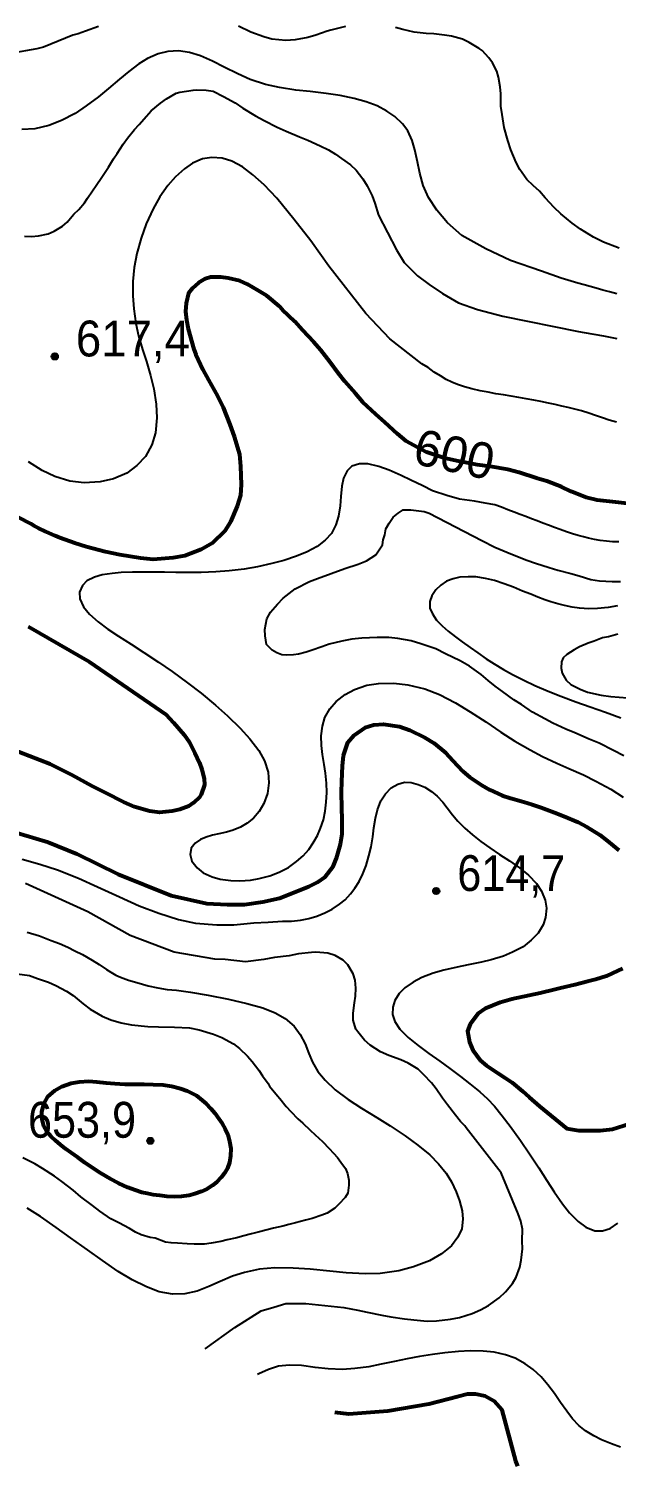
# Model space of a CAD drawing. Header units: metres. Extents: x 552626 to 559174, y 1843804 to 1852371.
# Drawn here: x 555536 to 555814, y 1843918 to 1844599 of the extents above; entities that cross this region are included whole.
import ezdxf
from ezdxf.enums import TextEntityAlignment as Align

# ---------------------------------------------------------------- set-up
doc = ezdxf.new("R2010")
doc.units = ezdxf.units.M
doc.header["$LTSCALE"] = 6.8
for name, color, linetype, lineweight in [('1', 7, 'Continuous', 25), ('2', 7, 'Continuous', 53), ('5', 7, 'Continuous', 25)]:
    doc.layers.add(name, color=color, linetype=linetype, lineweight=lineweight)
doc.layers.add('4', color=7, linetype='Continuous')

msp = doc.modelspace()

# ---------------------------------------------------------------- hatches: boundary and pattern name
at = {"layer": '5'}
for points in [[(555549.64, 1844443.81, 1), (555546.64, 1844443.81, 1)], [(555730.48, 1844190.32, 1), (555727.48, 1844190.32, 1)], [(555594.94, 1844071.86, 1), (555591.94, 1844071.86, 1)]]:
    msp.add_hatch(color=256, dxfattribs=at).paths.add_polyline_path(points)

# ---------------------------------------------------------------- linework, layer by layer
at = {"layer": '1'}
msp.add_line((555644.95, 1843961.38), (555644.3, 1843961.05), dxfattribs=at)
for points in [[(555568.9, 1844600.29), (555562.72, 1844598), (555559.26, 1844596.8), (555556.77, 1844596.21), (555542.82, 1844590.48), (555539.62, 1844589.61), (555527.21, 1844587.53), (555512.4, 1844587.39), (555494.48, 1844593.5), (555479.84, 1844601.91)], [(555686.01, 1844600.21), (555678.98, 1844598.57), (555677.34, 1844597.99), (555671.86, 1844596.16), (555668.11, 1844595.02), (555662.06, 1844593.98), (555657.62, 1844593.71), (555651.09, 1844594.22), (555647.23, 1844595.36), (555641.16, 1844597.55), (555635.28, 1844600.43)], [(555766.83, 1844535.86), (555764.29, 1844541.72), (555762.87, 1844546.2), (555761.24, 1844552.37), (555760.18, 1844558.61), (555759.68, 1844562.55), (555759.62, 1844568.34), (555759.31, 1844571.63), (555758.53, 1844576.29), (555757.7, 1844579.13), (555755.69, 1844583.07), (555753.97, 1844585.42), (555750.77, 1844588.92), (555749.32, 1844589.88), (555744.59, 1844592.71), (555741.44, 1844594.31), (555736.23, 1844595.66), (555732.93, 1844596.2), (555727.81, 1844596.79), (555724.26, 1844597.01), (555718.48, 1844597.62), (555713.19, 1844598.86), (555709.65, 1844599.75)], [(555814.57, 1844473.49), (555811.21, 1844474.46), (555807.91, 1844475.26), (555804.89, 1844476.26), (555801.94, 1844477), (555799.17, 1844477.82), (555796.17, 1844478.61), (555788.27, 1844480.92), (555778.87, 1844484.18), (555764.28, 1844489.35), (555752.52, 1844494.92), (555741.06, 1844501.23), (555734.31, 1844507.24), (555729.22, 1844513.18), (555725.38, 1844519.24), (555722.82, 1844524.86), (555721.18, 1844530.78), (555720.07, 1844536.08), (555718.87, 1844541.74), (555717.6, 1844546.22), (555715.48, 1844550.73), (555713.03, 1844554.16), (555709.42, 1844557.59), (555705.63, 1844560.17), (555700.97, 1844562.61), (555695.81, 1844564.51), (555690.14, 1844566.16), (555683.4, 1844567.54), (555676.86, 1844568.55), (555669.19, 1844569.42), (555662.4, 1844570.14), (555654.68, 1844571.28), (555648.07, 1844572.81), (555640.82, 1844575.21), (555634.86, 1844577.85), (555628.38, 1844581.06), (555622.92, 1844583.81), (555617.19, 1844586.35), (555611.97, 1844587.88), (555606.86, 1844588.67), (555601.7, 1844588.35), (555597.1, 1844587.29), (555592.13, 1844585.13), (555587.96, 1844582.52), (555583.17, 1844578.93)], [(555583.17, 1844578.93), (555578.89, 1844575.34), (555573.68, 1844570.95), (555568.88, 1844566.94), (555563.06, 1844562.58), (555557.74, 1844559.03), (555551.28, 1844555.67), (555545.36, 1844553.38), (555538.75, 1844551.71), (555532.54, 1844551.36)], [(555533.72, 1844500.79), (555537.06, 1844500.73), (555540.45, 1844500.97), (555544.98, 1844502.01), (555547.78, 1844503.22), (555551.77, 1844505.52), (555553.99, 1844507.51), (555557.24, 1844511.25), (555559.52, 1844513.53), (555562.16, 1844516.72), (555563.61, 1844518.8), (555566.02, 1844522.34), (555567.8, 1844524.84), (555570.44, 1844528.88), (555571.95, 1844531.26), (555573.56, 1844533.55), (555575.93, 1844537.46), (555577.79, 1844540.07), (555580.56, 1844544.51), (555582.69, 1844547.25), (555585.88, 1844551.36), (555588.14, 1844553.83), (555591.55, 1844557.78), (555593.89, 1844560.35), (555598.3, 1844563.86), (555601.17, 1844566.02), (555605.7, 1844568.59), (555607.44, 1844569.09), (555613.68, 1844570.16), (555615.1, 1844570.24), (555619.88, 1844570.08), (555623.18, 1844569.54), (555628.15, 1844567.02), (555633.66, 1844564.1), (555637.3, 1844561.6), (555643.27, 1844557.98), (555647.37, 1844555.64), (555653.56, 1844552.51), (555657.8, 1844550.57), (555664.11, 1844548.03), (555668.11, 1844546.44), (555673.97, 1844543.75), (555677.91, 1844541.86), (555681.21, 1844539.8), (555684.14, 1844537.7), (555688.41, 1844534.71), (555691.01, 1844532.19), (555694.2, 1844528.02), (555696.22, 1844524.75), (555698.63, 1844520.01), (555699.93, 1844516.47), (555701.67, 1844510.88), (555710.21, 1844494.29), (555713.77, 1844488.33), (555720.11, 1844481.97), (555725.66, 1844478), (555731.99, 1844473.63)], [(555814.43, 1844412.72), (555811.06, 1844413.63), (555807.88, 1844414.77), (555804.51, 1844415.84), (555801.33, 1844416.99), (555797.84, 1844417.96), (555794.78, 1844418.87), (555791.52, 1844419.63), (555788.6, 1844420.28), (555785.4, 1844421.02), (555782.23, 1844421.65), (555778.61, 1844422.46), (555775.23, 1844423.09), (555771.58, 1844423.76), (555768.18, 1844424.35), (555764.46, 1844424.94), (555760.92, 1844425.55), (555757.27, 1844426.13), (555753.59, 1844426.8), (555749.84, 1844427.54), (555745.9, 1844428.49), (555742.45, 1844429.4), (555739.12, 1844430.47), (555736.42, 1844431.54), (555733.66, 1844432.86), (555730.96, 1844434.56), (555728.06, 1844436.39), (555725.09, 1844438.52), (555722.15, 1844440.31), (555707.04, 1844452.18), (555695.55, 1844464.1), (555678.09, 1844486.65), (555669.47, 1844498.64), (555661.42, 1844508.92), (555653.48, 1844518.84), (555647.38, 1844525.19), (555642.1, 1844529.97), (555637.1, 1844533.74), (555632.1, 1844536.42), (555627.54, 1844537.91), (555622.57, 1844538.21), (555618.22, 1844537.47), (555613.51, 1844535.43), (555609.65, 1844532.77), (555605.33, 1844528.99), (555601.79, 1844524.95), (555597.9, 1844519.51)], [(555815.78, 1844495.09), (555808.28, 1844498.05), (555803.62, 1844500.32), (555797.33, 1844504.2), (555793.37, 1844506.94), (555788.06, 1844511.41), (555784.83, 1844514.43), (555780.64, 1844519.04), (555777.97, 1844522.13), (555774.97, 1844524.8), (555771.95, 1844527.65), (555768.59, 1844532.46), (555766.83, 1844535.86)], [(555597.9, 1844519.51), (555594.76, 1844513.88), (555591.51, 1844506.73), (555589.1, 1844499.97), (555587.05, 1844492.64), (555585.85, 1844485.92), (555585.2, 1844479.39), (555585.2, 1844472.63), (555585.59, 1844466.4), (555586.6, 1844459.48), (555587.88, 1844453.56), (555589.77, 1844447.06), (555591.59, 1844441.4), (555593.58, 1844434.7), (555595.11, 1844428.53), (555596.21, 1844421.15), (555596.58, 1844414.67), (555595.85, 1844407.62), (555594.14, 1844401.91), (555591.18, 1844396.39), (555587.11, 1844392.04), (555582.23, 1844388.43), (555575.98, 1844385.78), (555569.6, 1844384.3), (555562.02, 1844383.92), (555555.35, 1844384.72), (555548.1, 1844386.84), (555542.14, 1844389.67), (555535.75, 1844393.86)], [(555731.99, 1844473.63), (555739.52, 1844469.26), (555748.63, 1844466.08), (555760.52, 1844462.9), (555796.38, 1844455.68), (555799.2, 1844455.18), (555808.25, 1844453.55), (555814.58, 1844452.35)], [(555815.49, 1844355.84), (555812.61, 1844355.98), (555809.76, 1844356.21), (555806.68, 1844356.59), (555803.99, 1844357.02), (555801.23, 1844357.63), (555798.82, 1844358.25), (555796.3, 1844358.95), (555793.58, 1844359.76), (555790.8, 1844360.61), (555787.83, 1844361.68), (555785.09, 1844362.66), (555782.27, 1844363.79), (555779.58, 1844364.8), (555776.8, 1844365.88), (555774.17, 1844366.86), (555771.51, 1844367.85), (555768.86, 1844368.83), (555766.02, 1844369.97), (555762.91, 1844371.11), (555759.9, 1844372.4), (555756.73, 1844373.46), (555752.18, 1844374.29), (555747.06, 1844375.15), (555739.98, 1844376.16), (555733.94, 1844377.81), (555727.26, 1844380.02), (555722.57, 1844382.4), (555716.99, 1844385.13), (555712.36, 1844387.32), (555706.6, 1844389.83), (555701.82, 1844391.57), (555696.54, 1844392.84), (555692.6, 1844392.95), (555689.03, 1844391.73), (555686.79, 1844389.57), (555685.06, 1844386.04), (555684.27, 1844382.24), (555683.72, 1844377.4), (555683.39, 1844372.96), (555682.63, 1844368.01), (555681.4, 1844363.93), (555679.34, 1844359.91), (555676.32, 1844356.63)], [(555710.78, 1844310.11), (555706.54, 1844310.53), (555701.03, 1844310.6), (555693.72, 1844310.16), (555689.02, 1844309.74), (555684.27, 1844308.86), (555678.17, 1844307.33), (555674.69, 1844306.14), (555670.23, 1844304.53), (555667.4, 1844303.51), (555663.69, 1844302.66), (555661.36, 1844302.27), (555657.85, 1844302.12), (555655.82, 1844302.34), (555653.43, 1844303.19), (555651.26, 1844304.54), (555648.55, 1844307.15), (555647.84, 1844311.26), (555647.65, 1844314.28), (555648.73, 1844319.38), (555650.34, 1844322.53), (555653.67, 1844326.38), (555656.37, 1844329.2), (555660.62, 1844332.49), (555662.11, 1844333.54), (555668.92, 1844337.06), (555672.74, 1844338.49), (555685.64, 1844343.32), (555691.98, 1844345.3), (555695.94, 1844346.89), (555700.3, 1844349.68), (555703.47, 1844354.44), (555703.87, 1844356.83), (555704.66, 1844359.21), (555705.05, 1844361.99), (555706.64, 1844364.77), (555708.62, 1844367.55), (555711, 1844369.54), (555713.37, 1844371.13), (555716.94, 1844371.13), (555723.28, 1844370.33), (555725.66, 1844369.54), (555750.56, 1844356.61), (555756.85, 1844353.41), (555762.39, 1844350.97), (555765.99, 1844349.52), (555771.98, 1844347.23), (555776.06, 1844345.74), (555782.58, 1844343.71), (555786.72, 1844342.52), (555792.83, 1844340.81), (555796.76, 1844339.78), (555802.3, 1844338.01), (555806.45, 1844337.48), (555812.39, 1844337.09), (555816.39, 1844337.02)], [(555676.32, 1844356.63), (555672.62, 1844353.71), (555667.74, 1844351.09), (555662.82, 1844349.04), (555656.75, 1844347.03), (555651.06, 1844345.57), (555644.22, 1844344.11), (555637.94, 1844343.02), (555630.78, 1844342.13), (555624.54, 1844341.6), (555617.61, 1844341.36), (555611.71, 1844341.3), (555605.59, 1844341.39), (555600.18, 1844341.49), (555595.01, 1844341.57), (555589.74, 1844341.59), (555585, 1844341.51), (555579.69, 1844341.3), (555575.3, 1844340.94), (555570.55, 1844340.22), (555566.91, 1844339.19), (555563.39, 1844337.37), (555561.21, 1844335.22), (555559.9, 1844332.1), (555560.08, 1844328.92), (555561.82, 1844325.04), (555564.64, 1844321.54), (555568.65, 1844317.9), (555573.27, 1844314.5), (555578.37, 1844311.13), (555584.38, 1844307.3), (555590.31, 1844303.5), (555597.37, 1844298.83), (555603.79, 1844294.38), (555611.12, 1844289.05), (555617.48, 1844284.13), (555624.41, 1844278.46), (555630.09, 1844273.39), (555636.03, 1844267.6), (555640.6, 1844262.44), (555644.84, 1844256.89), (555647.57, 1844252.01), (555649.35, 1844246.74), (555649.65, 1844241.7), (555649.04, 1844236.58), (555647.26, 1844231.86), (555645.1, 1844227.96), (555642.29, 1844224.81), (555639.33, 1844222.46), (555636.2, 1844220.59), (555632.71, 1844219.14), (555629.49, 1844218.24), (555625.91, 1844217.39), (555622.96, 1844216.78), (555619.85, 1844215.92), (555617.19, 1844214.72), (555614.68, 1844213.04), (555612.85, 1844210.58), (555612.38, 1844207.65), (555613.04, 1844204.44), (555615.57, 1844201.38), (555618.52, 1844198.97), (555622.7, 1844197.01), (555626.6, 1844195.95), (555631.58, 1844195.26)], [(555815.01, 1844325.59), (555810.45, 1844324.8), (555805.44, 1844324.25), (555801.31, 1844324.15), (555796.97, 1844324.4), (555793.47, 1844324.92), (555789.76, 1844325.69), (555786.65, 1844326.51), (555783.4, 1844327.46), (555780.49, 1844328.43), (555777.24, 1844329.61), (555773.77, 1844331.01), (555769.9, 1844332.58), (555765.56, 1844334.38), (555761.28, 1844336), (555756.57, 1844337.54), (555752.4, 1844338.54), (555747.83, 1844339.25), (555744.08, 1844339.35), (555740.12, 1844339.07), (555737.02, 1844338.34), (555733.82, 1844337.19), (555731.17, 1844335.34), (555728.76, 1844333.14), (555726.95, 1844330.24), (555726.01, 1844327.57), (555726.02, 1844324.47), (555727.16, 1844321.75), (555729.08, 1844318.82), (555731.78, 1844316.04), (555734.67, 1844313.49), (555738.08, 1844310.86), (555741.27, 1844308.56), (555745.08, 1844305.79), (555748.66, 1844303.29), (555752.71, 1844300.48), (555756.5, 1844298.04), (555760.87, 1844295.4), (555765.17, 1844293.02), (555770.46, 1844290.31), (555775.69, 1844287.8), (555782.09, 1844285.04), (555788.05, 1844282.68), (555795.17, 1844280.1), (555801.97, 1844277.71), (555809.3, 1844275.16), (555816.49, 1844272.47)], [(555817.94, 1844254.49), (555813.07, 1844256.92), (555806.18, 1844260.42), (555801.57, 1844262.32), (555794.74, 1844265.26), (555790.43, 1844267.09), (555784.29, 1844269.84), (555780.52, 1844271.93), (555774.71, 1844275.1), (555769.41, 1844278.71), (555765.72, 1844280.91), (555760.46, 1844284.99), (555757.01, 1844287.51), (555753.54, 1844290.21), (555750.25, 1844292.93), (555744.72, 1844296.89), (555740.31, 1844299.47), (555733.44, 1844302.79), (555728.87, 1844305.16), (555721.74, 1844307.5), (555717.1, 1844308.91), (555710.78, 1844310.11)], [(555815.1, 1844312.19), (555810.69, 1844310.87), (555807.9, 1844310.33), (555803.89, 1844308.87), (555801.06, 1844307.85), (555796.99, 1844306.1), (555794.4, 1844304.73), (555790.96, 1844302.49), (555789.25, 1844300.94), (555788.44, 1844299.03), (555788.25, 1844295.96), (555788.64, 1844293.62), (555790.67, 1844290.35), (555792.83, 1844288.33), (555797.21, 1844286.11), (555800.74, 1844284.56), (555807.19, 1844283.27), (555811.76, 1844282.6), (555819.66, 1844281.87)], [(555631.58, 1844195.26), (555635.83, 1844195.16), (555640.98, 1844195.52), (555645.1, 1844196.22), (555650.17, 1844197.52), (555654.46, 1844199.28), (555659.02, 1844201.53), (555662.79, 1844204.25), (555665.9, 1844206.98), (555668.55, 1844210.07), (555670.63, 1844213.1), (555672.66, 1844216.69), (555674.2, 1844220.19), (555675.53, 1844224.14), (555676.34, 1844228.18), (555676.88, 1844232.4), (555677.06, 1844237.07), (555676.98, 1844241.39), (555676.54, 1844246.25), (555675.88, 1844250.29), (555675.07, 1844255), (555674.56, 1844259.33), (555674.37, 1844263.98), (555675.02, 1844268.48), (555676.25, 1844272.59), (555678.61, 1844276.75), (555681.53, 1844280.13), (555685.88, 1844283.56), (555690.17, 1844285.93), (555696.12, 1844287.86), (555701.55, 1844288.73), (555708.9, 1844288.84), (555715.48, 1844288.06), (555723.56, 1844286.14), (555730.48, 1844283.46), (555738.18, 1844279.61), (555745.16, 1844275.28), (555752.46, 1844270.51), (555759.62, 1844265.68), (555766.3, 1844261.35), (555773.45, 1844257.2), (555779.35, 1844254.08), (555786.25, 1844250.9), (555791.81, 1844248.44), (555798.75, 1844245.38), (555804.64, 1844242.49), (555811.71, 1844238.6), (555817.6, 1844234.81)], [(555614.91, 1844175.03), (555624.91, 1844174.3), (555633.04, 1844174.29), (555642.53, 1844175.28), (555649.27, 1844175.58), (555656.03, 1844176.1), (555660.42, 1844176.04), (555664.59, 1844176.45), (555668.53, 1844177.27), (555672.45, 1844178.45), (555676.25, 1844180.04), (555679.69, 1844181.79), (555683.08, 1844184.02), (555685.77, 1844186.21), (555688.41, 1844188.99), (555690.47, 1844191.64), (555692.5, 1844194.9), (555694.21, 1844198.47), (555695.78, 1844202.45), (555697.09, 1844207), (555698.08, 1844211.27), (555698.87, 1844216.09), (555699.46, 1844220.21), (555700.22, 1844224.91), (555701.16, 1844228.88), (555702.75, 1844233.1), (555704.91, 1844236.37), (555707.68, 1844239.28), (555710.83, 1844241.02), (555713.93, 1844241.9), (555717.17, 1844241.8), (555720.35, 1844240.89), (555723.54, 1844239.5), (555726.77, 1844237.47), (555729.43, 1844235.32), (555732.09, 1844232.51), (555734.17, 1844229.8), (555736.76, 1844226.5), (555739.26, 1844223.49), (555742.59, 1844220.1), (555746.15, 1844216.97), (555750.2, 1844213.79), (555754.48, 1844210.75), (555759.05, 1844207.7), (555763.69, 1844204.65), (555768.52, 1844201.24), (555772.66, 1844197.91), (555776.5, 1844193.91), (555778.94, 1844190.32), (555780.66, 1844185.98), (555781.23, 1844182.16), (555780.82, 1844177.83), (555779.65, 1844174.22), (555777.27, 1844170.3), (555774.03, 1844167), (555770.16, 1844163.87), (555765.15, 1844161.26), (555760.85, 1844159.38), (555755.06, 1844157.69), (555750.47, 1844156.64), (555744.13, 1844155.32), (555738.88, 1844154.29), (555732.64, 1844152.84), (555727.48, 1844151.34), (555722.18, 1844149.27), (555718.06, 1844147.12), (555714.15, 1844144.37), (555711.48, 1844141.69), (555709.36, 1844138.35), (555708.45, 1844135.23), (555708.24, 1844131.77), (555709.4, 1844128.45), (555711.8, 1844124.81), (555715.72, 1844120.94), (555720.44, 1844117.02), (555725.53, 1844113.23), (555730.65, 1844109.57), (555735.39, 1844106.19), (555740.45, 1844102.42), (555744.96, 1844098.95), (555749.64, 1844095.06), (555753.25, 1844091.77), (555756.59, 1844088.33), (555760.33, 1844083.76), (555764.05, 1844078.81), (555768.88, 1844072.07), (555773.17, 1844065.76), (555777.58, 1844059.09), (555781.48, 1844053.03), (555784.94, 1844047.64), (555788.84, 1844042.02), (555792.2, 1844037.66), (555796.26, 1844033.57), (555799.99, 1844030.92), (555804.16, 1844029.23), (555807.88, 1844029.24), (555811.47, 1844030.34), (555815.03, 1844032.82)], [(555532.68, 1844205.4), (555541.03, 1844203.08), (555549.47, 1844200.35), (555559.44, 1844196.43), (555568.45, 1844192.34), (555578.87, 1844187.64), (555588.21, 1844183.36), (555597.48, 1844179.88), (555606.82, 1844176.8), (555614.91, 1844175.03)], [(555724.66, 1843986.41), (555729.13, 1843986.5), (555735.8, 1843987.24), (555739.99, 1843988.05), (555746.04, 1843989.95), (555749.93, 1843991.67), (555753.76, 1843993.77), (555758.83, 1843997.46), (555761.82, 1844000.22), (555765.13, 1844004.25), (555766.94, 1844007.25), (555768.63, 1844012.03), (555769.28, 1844015.26), (555769.85, 1844020.57), (555769.76, 1844024.37), (555769.83, 1844029.91), (555769.06, 1844033.72), (555767.76, 1844037.28), (555759.82, 1844056.61), (555743.21, 1844078.05), (555742.53, 1844078.92), (555740.56, 1844080.96), (555738.18, 1844084), (555734.41, 1844088.96), (555731.92, 1844092.08), (555728.89, 1844096.46), (555726.72, 1844099.34), (555723.1, 1844103.17), (555720.47, 1844105.89), (555715.73, 1844108.73), (555712.2, 1844110.29), (555706.51, 1844112.34), (555702.58, 1844114.04), (555697.6, 1844117.23), (555695.02, 1844119.58), (555691.85, 1844123.57), (555690.94, 1844124.79), (555689.54, 1844129.09), (555689.6, 1844132.44), (555690.22, 1844137.37), (555690.7, 1844140.39), (555690.87, 1844144.32), (555690.51, 1844147.99), (555689.65, 1844151.03), (555687.02, 1844155.28), (555684.92, 1844157.59), (555681.03, 1844159.77), (555677.65, 1844160.87), (555671.96, 1844161.4), (555669.79, 1844161.22), (555663.68, 1844160.55), (555659.22, 1844159.61), (555652.28, 1844158.74), (555647.23, 1844157.92), (555638.52, 1844156.73), (555628.99, 1844157.87), (555624.07, 1844158.01), (555604.73, 1844161.39), (555583.86, 1844169.24), (555563.76, 1844180.49), (555534.21, 1844193.94)], [(555535.07, 1844170.8), (555540.83, 1844169.12), (555546.48, 1844166.92), (555550.36, 1844165.4), (555554.28, 1844163.71), (555557.7, 1844162.02), (555561.21, 1844160.2), (555565.93, 1844157.47), (555569.23, 1844155.42), (555572.7, 1844153.18), (555574.73, 1844151.83), (555577.09, 1844150.47), (555579.36, 1844149.49), (555583.14, 1844148.09), (555587.1, 1844146.95), (555592.46, 1844145.37), (555596.94, 1844144.49), (555601.38, 1844143.7), (555605.9, 1844143.29), (555612.46, 1844142.33), (555620.8, 1844140.93), (555630.47, 1844139.03), (555639.21, 1844137.04), (555646.73, 1844134.98), (555652.69, 1844132.51), (555657.4, 1844129.84), (555661.68, 1844126.23), (555664.56, 1844122.27), (555666.87, 1844117.92), (555668.59, 1844113.34), (555670.33, 1844109.23), (555672.82, 1844104.77), (555676.37, 1844100.57), (555681.15, 1844096.01), (555687.26, 1844091.46), (555693.56, 1844087.29), (555700.8, 1844082.93), (555707.19, 1844078.95), (555714.34, 1844074.26), (555720.2, 1844069.85), (555725.97, 1844065.15), (555730.14, 1844060.96), (555733.73, 1844056.54), (555736.25, 1844052.39), (555738.46, 1844047.71), (555740.06, 1844043.43), (555741.27, 1844038.69), (555741.63, 1844034.67)], [(555530.27, 1844151.09), (555536.2, 1844150.21), (555540, 1844148.78), (555545.16, 1844147.14), (555548.61, 1844145.47), (555553.7, 1844142.87), (555556.93, 1844140.7), (555561.6, 1844136.9), (555564.87, 1844134.36), (555570.54, 1844130.97), (555574.76, 1844129.21), (555579.61, 1844127.81), (555584.59, 1844126.82), (555592.21, 1844126.15), (555597.29, 1844125.93), (555604.83, 1844125.82), (555611.94, 1844125.38), (555616.63, 1844124.44), (555623.37, 1844122.43), (555627.38, 1844120.83), (555632.89, 1844117.9), (555635.74, 1844115.68), (555639.53, 1844112.06), (555641.76, 1844109.48), (555644.85, 1844105.39), (555646.7, 1844102.76), (555649.37, 1844098.99), (555649.99, 1844097.83), (555653.81, 1844093.16), (555654.84, 1844091.86), (555657.87, 1844088.14), (555660.08, 1844085.75), (555663.37, 1844082.35), (555665.74, 1844080.17), (555669.19, 1844076.98), (555671.66, 1844074.71), (555675.01, 1844071.61), (555678.29, 1844068.2), (555680.29, 1844065.98), (555682.15, 1844064.02), (555683.77, 1844061.74), (555685.97, 1844058.68), (555686.92, 1844056.42), (555687.61, 1844053.17), (555687.62, 1844050.79), (555687.05, 1844047), (555685.78, 1844044.93), (555682.84, 1844041.8), (555680.88, 1844039.93), (555677.36, 1844037.59), (555674.72, 1844036.59), (555670.14, 1844035.06), (555667, 1844034.29), (555662.3, 1844033.03), (555659.15, 1844032.26), (555656.3, 1844031.42), (555651.76, 1844030.38), (555648.89, 1844029.73), (555644.56, 1844028.52), (555641.42, 1844027.75), (555637.17, 1844026.64), (555634.4, 1844025.92)], [(555634.4, 1844025.92), (555629.94, 1844024.98), (555626.8, 1844024.2), (555622.34, 1844023.26), (555619.15, 1844022.86), (555614.2, 1844022.81), (555610.94, 1844022.98), (555606.32, 1844023.35), (555603.35, 1844023.46), (555600.63, 1844023.88), (555595.74, 1844025.65), (555593.31, 1844026.01), (555589.15, 1844027.21), (555586.42, 1844028.49), (555583.53, 1844030.22), (555578.53, 1844032.93), (555574.76, 1844034.84), (555569.44, 1844038.47), (555565.96, 1844041.18), (555560.57, 1844045.36), (555556.85, 1844048.42), (555551.47, 1844052.61), (555548.01, 1844055.13), (555542.32, 1844058.71), (555538.61, 1844060.91), (555533.01, 1844063.74)], [(555741.63, 1844034.67), (555741.16, 1844030.2), (555739.31, 1844026.18), (555736.31, 1844022.04), (555731.46, 1844018.22), (555725.84, 1844014.93), (555718.2, 1844012.06), (555711.2, 1844010.22), (555702.48, 1844009.03), (555695.25, 1844008.81), (555686.3, 1844009.27), (555678.58, 1844010.06), (555669.29, 1844010.98), (555661.19, 1844011.54), (555652.42, 1844011.58), (555645.23, 1844010.98), (555638.01, 1844009.5), (555632.44, 1844007.64), (555626.61, 1844005.09), (555621.22, 1844002.75), (555615.64, 1844000.53), (555609.74, 1843999.32), (555603.98, 1843999.18), (555597.67, 1844000.29), (555591.55, 1844002.55), (555584.76, 1844005.91), (555578.15, 1844009.93), (555570.72, 1844015.06), (555563.64, 1844020.11), (555555.6, 1844025.91), (555548.76, 1844030.78), (555541.29, 1844035.94), (555535, 1844040.01)], [(555619.51, 1843973.29), (555633.45, 1843983.28), (555645.93, 1843991.22), (555652.02, 1843992.96), (555657.67, 1843994.7), (555662.01, 1843994.7), (555667.23, 1843994.7), (555685.15, 1843992.9), (555691.79, 1843991.64), (555696.29, 1843990.68), (555703.25, 1843989.17), (555707.54, 1843988.37), (555713.95, 1843987.45), (555718.3, 1843986.95), (555724.66, 1843986.41)], [(555816.36, 1843926.62), (555812.03, 1843928.22), (555807.41, 1843930.12), (555803.64, 1843931.9), (555799.72, 1843934.35), (555796.66, 1843936.82), (555793.56, 1843940.07), (555790.87, 1843943.63), (555787.98, 1843947.76), (555785.09, 1843952), (555781.89, 1843956.18), (555778.7, 1843959.93), (555774.92, 1843963.39), (555771.17, 1843966.17), (555766.46, 1843968.76), (555761.91, 1843970.44), (555756.39, 1843971.7), (555751.2, 1843972.19), (555745.07, 1843972.29), (555739.49, 1843971.98), (555733.04, 1843971.37), (555727.3, 1843970.6), (555721.09, 1843969.6), (555715.17, 1843968.46), (555709.23, 1843967.2), (555702.89, 1843965.88), (555697, 1843964.75), (555690.36, 1843963.87), (555684.58, 1843963.49), (555677.7, 1843963.8), (555671.66, 1843964.45), (555665.09, 1843965.31), (555659.48, 1843965.45), (555654.26, 1843964.95), (555649.54, 1843963.48), (555644.95, 1843961.38)]]:
    msp.add_lwpolyline(points, dxfattribs=at)
at = {"layer": '2'}
for points in [[(555670.94, 1844450.63), (555665.55, 1844456.33), (555661.92, 1844460.42), (555656.12, 1844465.93), (555654.48, 1844467.71), (555648.64, 1844472.5), (555644.78, 1844475), (555639.42, 1844478.15), (555635.83, 1844479.69), (555630.28, 1844480.98), (555626.83, 1844481.4), (555622.01, 1844481.36), (555619.41, 1844480.61), (555616.24, 1844478.79), (555613.44, 1844476.18), (555611.61, 1844473.82), (555610.5, 1844469.15), (555610.15, 1844465.13), (555610.52, 1844461.07), (555611.32, 1844456.92), (555614.1, 1844447.2), (555614.97, 1844444.76), (555618.27, 1844437.66), (555621.01, 1844432.75), (555625.21, 1844425.2), (555627.9, 1844419.58), (555631.18, 1844411.49), (555633.16, 1844405.92), (555635.64, 1844397.44), (555636.21, 1844391.7), (555636.58, 1844383.1), (555636.25, 1844377.82), (555634.61, 1844372.79), (555631.42, 1844365.45), (555628.84, 1844361.15), (555622.77, 1844355.29), (555617.62, 1844352.24), (555609.77, 1844349.27), (555604.23, 1844348.29), (555594.82, 1844347.54), (555588.78, 1844348.2), (555578.94, 1844349.8), (555572.24, 1844351.23), (555563.17, 1844353.5), (555557.71, 1844355.22), (555550.59, 1844357.73), (555548.34, 1844358.73), (555543.68, 1844360.84), (555540.37, 1844362.41), (555538.55, 1844363.32), (555536.86, 1844364.38), (555530.94, 1844367.47)], [(555819.58, 1844374.12), (555813.98, 1844374.7), (555805.36, 1844375.6), (555800.09, 1844376.93), (555792.94, 1844379.72), (555788.4, 1844381.98), (555781.41, 1844384.65), (555776.54, 1844386.17), (555768.27, 1844388.82), (555763, 1844390.14), (555754.59, 1844391.64), (555748.4, 1844392.43), (555739.39, 1844394.13), (555732.97, 1844395.6), (555724.39, 1844398.49), (555721.98, 1844399.61), (555714.81, 1844403.67), (555710.69, 1844407.13), (555704.62, 1844412.6), (555700.31, 1844416.46), (555694.2, 1844422.21), (555690.73, 1844426.17), (555685.61, 1844431.91), (555682.73, 1844435.66), (555678.65, 1844441.11), (555674.25, 1844446.79), (555670.94, 1844450.63)], [(555535.58, 1844315.74), (555564.64, 1844299.01), (555600.91, 1844274.02), (555604.5, 1844270.22), (555609.49, 1844264.32), (555612.06, 1844260.81), (555614.52, 1844255.88), (555616.83, 1844251.06), (555617.93, 1844247.94), (555618.89, 1844243.66), (555619.11, 1844240.72), (555617.56, 1844236.13), (555616.86, 1844234.91), (555613.95, 1844232.13), (555611.74, 1844230.58), (555607.41, 1844228.9), (555603.81, 1844228.17), (555597.8, 1844227.56), (555593.19, 1844228.11), (555585.98, 1844230.19), (555580.89, 1844232.39), (555572.25, 1844236.83), (555565.9, 1844240.01), (555556.32, 1844245.19), (555546.03, 1844250.42), (555526.39, 1844258.03)], [(555524.34, 1844219.58), (555545.08, 1844213.56), (555558.55, 1844207.89), (555578.12, 1844198.3), (555603.33, 1844188.27), (555620.28, 1844184.35), (555629.85, 1844183.91), (555638.11, 1844183.91), (555646.8, 1844185.22), (555654.63, 1844186.96), (555668.63, 1844192.43), (555672.65, 1844194.55), (555676.34, 1844197.11), (555680.11, 1844201.97), (555681.63, 1844205.87), (555683.64, 1844212.61), (555684.39, 1844217.28), (555684.46, 1844224.34), (555684.18, 1844229.64), (555684.09, 1844237.16), (555684.21, 1844242.32), (555684.53, 1844249.7), (555685.06, 1844254.53), (555687.15, 1844260.7), (555690.05, 1844264.21), (555695.3, 1844267.92), (555699.34, 1844269.19), (555703.97, 1844269.48), (555711.55, 1844268.34), (555716.44, 1844266.56), (555723.63, 1844263.18), (555727.98, 1844260.48), (555733.51, 1844255.83), (555736.82, 1844252.25), (555741.55, 1844247.21), (555744.87, 1844244.29), (555750.59, 1844240.53), (555754.4, 1844238.24), (555760.27, 1844235.55), (555764.23, 1844234.33), (555770.35, 1844232.61), (555774.43, 1844231.31), (555778.79, 1844229.95), (555785.09, 1844227.6), (555789.5, 1844225.86), (555796.25, 1844222.99)], [(555796.25, 1844222.99), (555800.44, 1844220.75), (555806.63, 1844216.95), (555810.22, 1844214.16), (555815.55, 1844209.68)], [(555817.23, 1844153.65), (555812.56, 1844151.35), (555809.59, 1844149.93), (555804.45, 1844148.33), (555800.75, 1844147.49), (555794.75, 1844145.88), (555787.9, 1844144.26), (555785.4, 1844143.66), (555778.28, 1844141.91), (555772.99, 1844140.77), (555764.83, 1844138.99), (555759.29, 1844137.53), (555752.31, 1844134.66), (555748.73, 1844132.02), (555745.04, 1844127.26), (555743.75, 1844123.86), (555744.78, 1844118.65), (555746.3, 1844114.93), (555749.85, 1844110.14), (555752.75, 1844107.55), (555758.04, 1844104.11), (555761.67, 1844101.8), (555765, 1844099.55), (555769.9, 1844095.4), (555773.01, 1844092.64), (555777.94, 1844088.3), (555790.95, 1844077.75), (555796.53, 1844076.7), (555801.41, 1844076.7), (555806.64, 1844076.7), (555812.56, 1844077.4), (555820.58, 1844079.85)], [(555767.7, 1843917.55), (555766.8, 1843920.03), (555760.21, 1843944.14), (555756.44, 1843948.34), (555752.25, 1843950.86), (555747.65, 1843951.7), (555743.88, 1843951.7), (555738.85, 1843950.44), (555725.54, 1843947.01), (555706.04, 1843943.64), (555687.56, 1843942.3), (555680.84, 1843943)]]:
    msp.add_lwpolyline(points, dxfattribs=at)
msp.add_lwpolyline([(555618.05, 1844091.13), (555619.84, 1844089.49), (555622.08, 1844087.13), (555624.01, 1844084.93), (555625.95, 1844082.32), (555627.51, 1844080.1), (555628.98, 1844077.51), (555630.17, 1844074.88), (555631.04, 1844071.58), (555631.55, 1844068.18), (555631.51, 1844064.69), (555630.98, 1844061.62), (555630.04, 1844058.97), (555628.64, 1844056.54), (555627.09, 1844054.45), (555624.99, 1844052.29), (555622.88, 1844050.63), (555620.2, 1844048.98), (555617.64, 1844047.76), (555614.53, 1844046.66), (555611.65, 1844045.92), (555608.23, 1844045.43), (555605.03, 1844045.3), (555601.29, 1844045.48), (555597.96, 1844045.9), (555594.75, 1844046.32), (555591.99, 1844046.86), (555589.43, 1844047.41), (555586.2, 1844048.43), (555582.83, 1844049.73), (555578.37, 1844051.71), (555574.34, 1844053.83), (555569.88, 1844056.45), (555566.15, 1844058.9), (555562.23, 1844061.63), (555559.02, 1844063.88), (555555.91, 1844066.13), (555553.29, 1844068.05), (555550.82, 1844069.94), (555548.46, 1844072), (555546.38, 1844073.96), (555544.41, 1844076.31), (555542.91, 1844078.88), (555542.12, 1844082.2), (555542.02, 1844085.79), (555543.18, 1844089.67), (555544.88, 1844092.88), (555548.17, 1844095.8), (555551.43, 1844097.65), (555555.94, 1844099.25), (555559.74, 1844099.9), (555564.3, 1844100.12), (555568.04, 1844099.83), (555572.56, 1844099.38), (555576.61, 1844098.99), (555581.39, 1844098.73), (555585.61, 1844098.66), (555590.48, 1844098.67), (555594.73, 1844098.63), (555599.5, 1844098.35), (555603.51, 1844097.79), (555607.81, 1844096.7), (555610.85, 1844095.63), (555615.31, 1844093.4)], close=True, dxfattribs=at)
at = {"layer": '5'}
for centre in [(555548.14, 1844443.81), (555728.98, 1844190.32), (555593.44, 1844071.86)]:
    msp.add_circle(centre, 1.5, dxfattribs=at)

# ---------------------------------------------------------------- texts
at = {"layer": '4'}
msp.add_text('600', height=17, rotation=347.635, dxfattribs=at).set_placement((555735.78, 1844389.1), align=Align.CENTER)
at = {"layer": '5'}
for s, width, p in [('617,4', 0.95, (555558.14, 1844443.81)), ('614,7', 0.9, (555738.98, 1844190.32)), ('653,9', 0.9, (555535.46, 1844073.34))]:
    msp.add_text(s, height=17, dxfattribs=dict(at, width=width)).set_placement(p)

doc.saveas('drawing.dxf')
